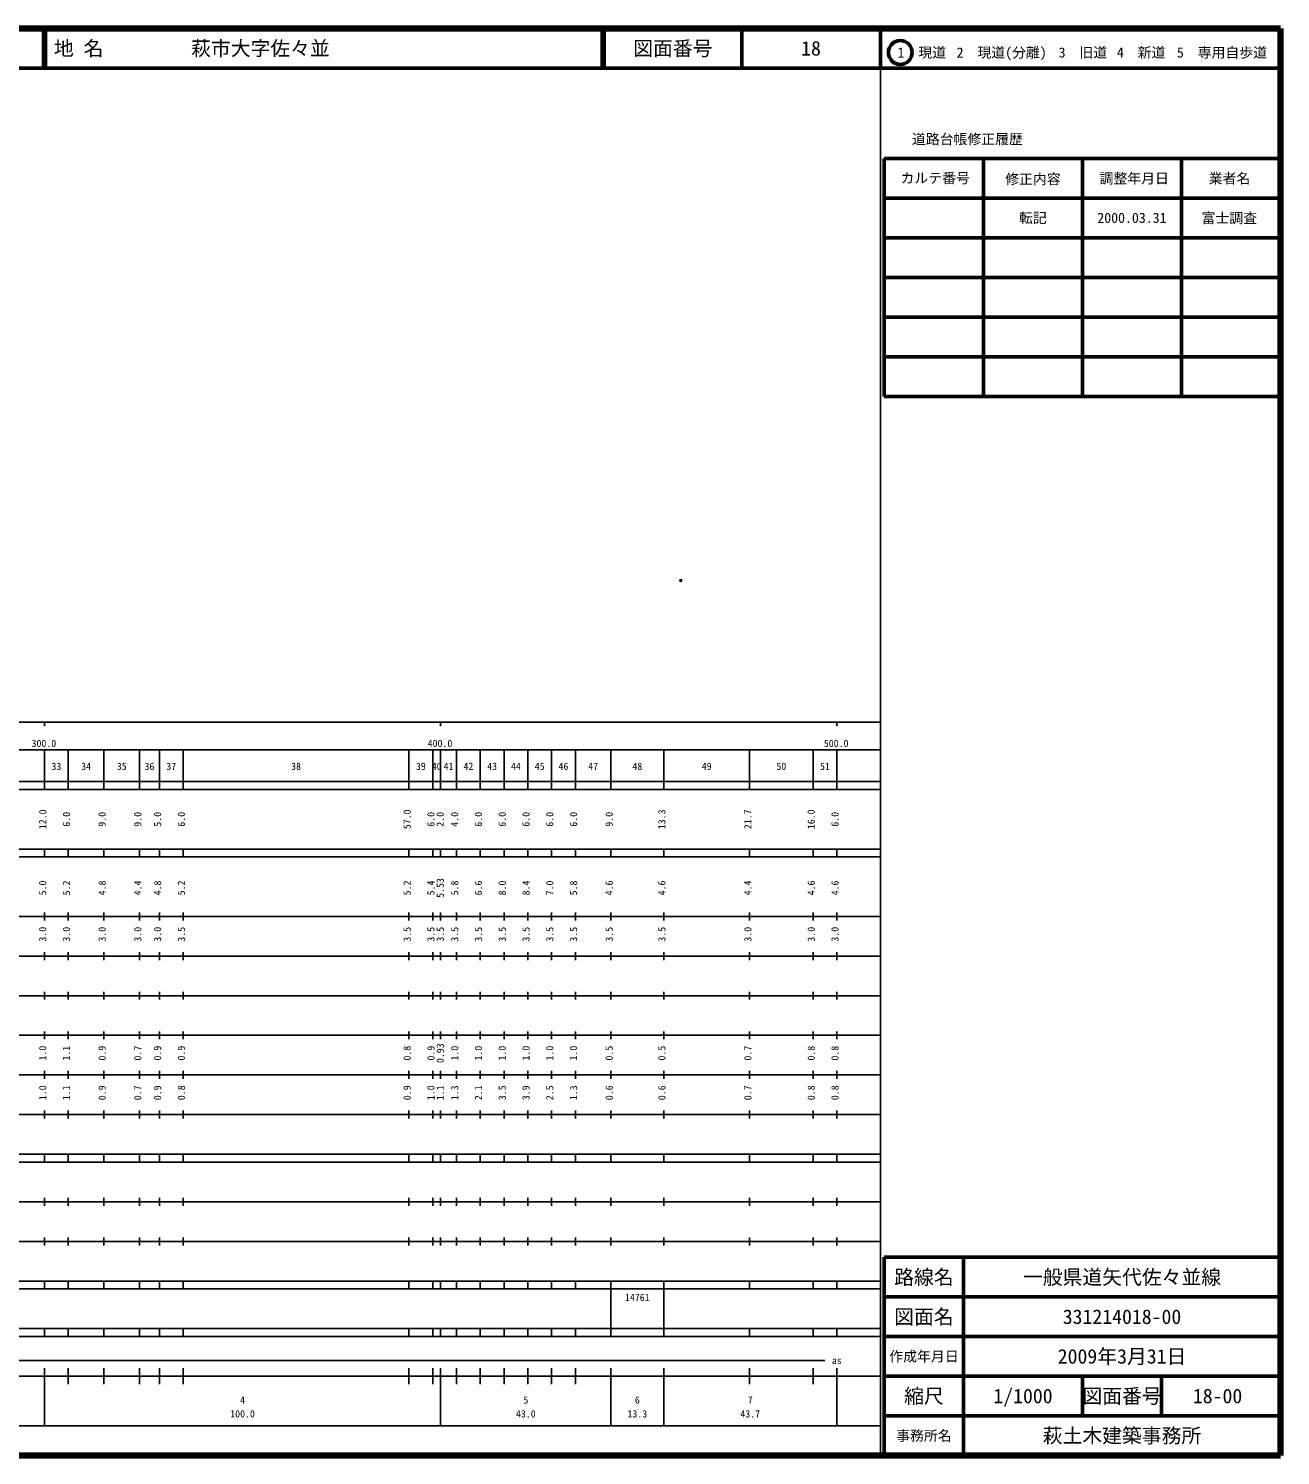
# Model space of a CAD drawing. Units: millimetres on the paper. Extents: x 40 to 680, y 20 to 380.
# Drawn here: x 364 to 680, y 20 to 380 of the extents above; entities that cross this region are included whole.
import ezdxf
from ezdxf.enums import TextEntityAlignment as Align

# ---------------------------------------------------------------- set-up
doc = ezdxf.new("R2010")
doc.units = ezdxf.units.MM
doc.header["$PDMODE"] = 32
doc.header["$PDSIZE"] = 0.5
doc.layers.add('M-OTRS', color=6, linetype='Continuous')
doc.layers.add('M-TTL-TXT', color=7, linetype='Continuous')
for name, color, linetype, lineweight in [('M-TTL', 2, 'Continuous', 140), ('M-TTL-BAND', 7, 'Continuous', 25), ('M-TTL-FRAM', 2, 'Continuous', 50), ('M-TTL-LINE', 7, 'Continuous', 50)]:
    doc.layers.add(name, color=color, linetype=linetype, lineweight=lineweight)
doc.styles.add('ＭＳ ゴシック', font='')
doc.styles.get('ＭＳ ゴシック').set_extended_font_data('MS Gothic')

msp = doc.modelspace()

# ---------------------------------------------------------------- linework, layer by layer
at = {"layer": 'M-OTRS'}
msp.add_point((528.599, 240.772), dxfattribs=at)
at = {"layer": 'M-TTL'}
for p, q in [((680, 380), (40, 380)), ((680, 20), (680, 380)), ((40, 20), (680, 20))]:
    msp.add_line(p, q, dxfattribs=at)
at = {"layer": 'M-TTL-BAND'}
for p, q in [((579, 20), (579, 370)), ((40, 205), (579, 205)), ((368, 205), (368, 204)), ((468, 205), (468, 204)), ((568, 205), (568, 204)), ((68, 198), (579, 198)), ((368, 188), (368, 198)), ((374, 188), (374, 198)), ((383, 188), (383, 198)), ((392, 188), (392, 198)), ((397, 188), (397, 198)), ((403, 188), (403, 198)), ((460, 188), (460, 198)), ((466, 188), (466, 198)), ((468, 188), (468, 198)), ((472, 188), (472, 198)), ((478, 188), (478, 198)), ((484, 188), (484, 198)), ((490, 188), (490, 198)), ((496, 188), (496, 198)), ((502, 188), (502, 198)), ((511, 188), (511, 198)), ((524.3, 188), (524.3, 198)), ((546, 188), (546, 198)), ((562, 188), (562, 198)), ((568, 188), (568, 198)), ((40, 190), (579, 190)), ((40, 188), (579, 188)), ((40, 173), (579, 173)), ((368, 171), (368, 173)), ((374, 171), (374, 173)), ((383, 171), (383, 173)), ((392, 171), (392, 173)), ((397, 171), (397, 173)), ((403, 171), (403, 173)), ((460, 171), (460, 173)), ((466, 171), (466, 173)), ((468, 171), (468, 173)), ((472, 171), (472, 173)), ((478, 171), (478, 173)), ((484, 171), (484, 173)), ((490, 171), (490, 173)), ((496, 171), (496, 173)), ((502, 171), (502, 173)), ((511, 171), (511, 173)), ((524.3, 171), (524.3, 173)), ((546, 171), (546, 173)), ((562, 171), (562, 173)), ((568, 171), (568, 173)), ((40, 171), (579, 171)), ((40, 156), (579, 156)), ((368, 155), (368, 157)), ((374, 155), (374, 157)), ((383, 155), (383, 157)), ((392, 155), (392, 157)), ((397, 155), (397, 157)), ((403, 155), (403, 157)), ((460, 155), (460, 157)), ((466, 155), (466, 157)), ((468, 155), (468, 157)), ((472, 155), (472, 157)), ((478, 155), (478, 157)), ((484, 155), (484, 157)), ((490, 155), (490, 157)), ((496, 155), (496, 157)), ((502, 155), (502, 157)), ((511, 155), (511, 157)), ((524.3, 155), (524.3, 157)), ((546, 155), (546, 157)), ((562, 155), (562, 157)), ((568, 155), (568, 157)), ((46, 146), (579, 146)), ((368, 145), (368, 147)), ((374, 145), (374, 147)), ((383, 145), (383, 147)), ((392, 145), (392, 147)), ((397, 145), (397, 147)), ((403, 145), (403, 147)), ((460, 145), (460, 147)), ((466, 145), (466, 147)), ((468, 145), (468, 147)), ((472, 145), (472, 147)), ((478, 145), (478, 147)), ((484, 145), (484, 147)), ((490, 145), (490, 147)), ((496, 145), (496, 147)), ((502, 145), (502, 147)), ((511, 145), (511, 147)), ((524.3, 145), (524.3, 147)), ((546, 145), (546, 147)), ((562, 145), (562, 147)), ((568, 145), (568, 147)), ((368, 135), (368, 137)), ((374, 135), (374, 137)), ((383, 135), (383, 137)), ((392, 135), (392, 137)), ((397, 135), (397, 137)), ((403, 135), (403, 137)), ((460, 135), (460, 137)), ((466, 135), (466, 137)), ((468, 135), (468, 137)), ((472, 135), (472, 137)), ((478, 135), (478, 137)), ((484, 135), (484, 137)), ((490, 135), (490, 137)), ((496, 135), (496, 137)), ((502, 135), (502, 137)), ((511, 135), (511, 137)), ((524.3, 135), (524.3, 137)), ((546, 135), (546, 137)), ((562, 135), (562, 137)), ((568, 135), (568, 137)), ((52, 136), (579, 136)), ((46, 126), (579, 126)), ((368, 125), (368, 127)), ((374, 125), (374, 127)), ((383, 125), (383, 127)), ((392, 125), (392, 127)), ((397, 125), (397, 127)), ((403, 125), (403, 127)), ((460, 125), (460, 127)), ((466, 125), (466, 127)), ((468, 125), (468, 127)), ((472, 125), (472, 127)), ((478, 125), (478, 127)), ((484, 125), (484, 127)), ((490, 125), (490, 127)), ((496, 125), (496, 127)), ((502, 125), (502, 127)), ((511, 125), (511, 127)), ((524.3, 125), (524.3, 127)), ((546, 125), (546, 127)), ((562, 125), (562, 127)), ((568, 125), (568, 127)), ((52, 116), (579, 116)), ((368, 115), (368, 117)), ((374, 115), (374, 117)), ((383, 115), (383, 117)), ((392, 115), (392, 117)), ((397, 115), (397, 117)), ((403, 115), (403, 117)), ((460, 115), (460, 117)), ((466, 115), (466, 117)), ((468, 115), (468, 117)), ((472, 115), (472, 117)), ((478, 115), (478, 117)), ((484, 115), (484, 117)), ((490, 115), (490, 117)), ((496, 115), (496, 117)), ((502, 115), (502, 117)), ((511, 115), (511, 117)), ((524.3, 115), (524.3, 117)), ((546, 115), (546, 117)), ((562, 115), (562, 117)), ((568, 115), (568, 117)), ((46, 106), (579, 106)), ((368, 105), (368, 107)), ((374, 105), (374, 107)), ((383, 105), (383, 107)), ((392, 105), (392, 107)), ((397, 105), (397, 107)), ((403, 105), (403, 107)), ((460, 105), (460, 107)), ((466, 105), (466, 107)), ((468, 105), (468, 107)), ((472, 105), (472, 107)), ((478, 105), (478, 107)), ((484, 105), (484, 107)), ((490, 105), (490, 107)), ((496, 105), (496, 107)), ((502, 105), (502, 107)), ((511, 105), (511, 107)), ((524.3, 105), (524.3, 107)), ((546, 105), (546, 107)), ((562, 105), (562, 107)), ((568, 105), (568, 107)), ((40, 96), (579, 96)), ((40, 94), (579, 94)), ((368, 94), (368, 96)), ((374, 94), (374, 96)), ((383, 94), (383, 96)), ((392, 94), (392, 96)), ((397, 94), (397, 96)), ((403, 94), (403, 96)), ((460, 94), (460, 96)), ((466, 94), (466, 96)), ((468, 94), (468, 96)), ((472, 94), (472, 96)), ((478, 94), (478, 96)), ((484, 94), (484, 96)), ((490, 94), (490, 96)), ((496, 94), (496, 96)), ((502, 94), (502, 96)), ((511, 94), (511, 96)), ((524.3, 94), (524.3, 96)), ((546, 94), (546, 96)), ((562, 94), (562, 96)), ((568, 94), (568, 96)), ((49, 84), (579, 84)), ((368, 83), (368, 85)), ((374, 83), (374, 85)), ((383, 83), (383, 85)), ((392, 83), (392, 85)), ((397, 83), (397, 85)), ((403, 83), (403, 85)), ((460, 83), (460, 85)), ((466, 83), (466, 85)), ((468, 83), (468, 85)), ((472, 83), (472, 85)), ((478, 83), (478, 85)), ((484, 83), (484, 85)), ((490, 83), (490, 85)), ((496, 83), (496, 85)), ((502, 83), (502, 85)), ((511, 83), (511, 85)), ((524.3, 83), (524.3, 85)), ((546, 83), (546, 85)), ((562, 83), (562, 85)), ((568, 83), (568, 85)), ((40, 74), (579, 74)), ((368, 73), (368, 75)), ((374, 73), (374, 75)), ((383, 73), (383, 75)), ((392, 73), (392, 75)), ((397, 73), (397, 75)), ((403, 73), (403, 75)), ((460, 73), (460, 75)), ((466, 73), (466, 75)), ((468, 73), (468, 75)), ((472, 73), (472, 75)), ((478, 73), (478, 75)), ((484, 73), (484, 75)), ((490, 73), (490, 75)), ((496, 73), (496, 75)), ((502, 73), (502, 75)), ((511, 73), (511, 75)), ((524.3, 73), (524.3, 75)), ((546, 73), (546, 75)), ((562, 73), (562, 75)), ((568, 73), (568, 75)), ((40, 64), (579, 64)), ((40, 62), (579, 62)), ((368, 62), (368, 64)), ((374, 62), (374, 64)), ((383, 62), (383, 64)), ((392, 62), (392, 64)), ((397, 62), (397, 64)), ((403, 62), (403, 64)), ((460, 62), (460, 64)), ((466, 62), (466, 64)), ((468, 62), (468, 64)), ((472, 62), (472, 64)), ((478, 62), (478, 64)), ((484, 62), (484, 64)), ((490, 62), (490, 64)), ((496, 62), (496, 64)), ((502, 62), (502, 64)), ((511, 62), (511, 64)), ((511, 52), (511, 62)), ((524.3, 62), (524.3, 64)), ((524.3, 52), (524.3, 62)), ((546, 62), (546, 64)), ((562, 62), (562, 64)), ((568, 62), (568, 64)), ((40, 52), (579, 52)), ((368, 50), (368, 52)), ((374, 50), (374, 52)), ((383, 50), (383, 52)), ((392, 50), (392, 52)), ((397, 50), (397, 52)), ((403, 50), (403, 52)), ((460, 50), (460, 52)), ((466, 50), (466, 52)), ((468, 50), (468, 52)), ((472, 50), (472, 52)), ((478, 50), (478, 52)), ((484, 50), (484, 52)), ((490, 50), (490, 52)), ((496, 50), (496, 52)), ((502, 50), (502, 52)), ((511, 50), (511, 52)), ((524.3, 50), (524.3, 52)), ((546, 50), (546, 52)), ((562, 50), (562, 52)), ((568, 50), (568, 52)), ((40, 50), (579, 50)), ((71, 44), (565, 44)), ((40, 40), (579, 40)), ((368, 27.5), (368, 42)), ((374, 38), (374, 42)), ((383, 38), (383, 42)), ((392, 38), (392, 42)), ((397, 38), (397, 42)), ((403, 38), (403, 42)), ((460, 38), (460, 42)), ((466, 38), (466, 42)), ((468, 27.5), (468, 42)), ((472, 38), (472, 42)), ((478, 38), (478, 42)), ((484, 38), (484, 42)), ((490, 38), (490, 42)), ((496, 38), (496, 42)), ((502, 38), (502, 42)), ((511, 27.5), (511, 42)), ((524.3, 27.5), (524.3, 42)), ((546, 38), (546, 42)), ((562, 38), (562, 42)), ((568, 27.5), (568, 42)), ((68, 27.5), (579, 27.5))]:
    msp.add_line(p, q, dxfattribs=at)
at = {"layer": 'M-TTL-FRAM'}
for p, q in [((580, 347.197), (580, 287.197)), ((580, 347.197), (680, 347.197)), ((580, 287.197), (680, 287.197)), ((680, 70), (580, 70)), ((580, 70), (580, 20))]:
    msp.add_line(p, q, dxfattribs=at)
at = {"layer": 'M-TTL-LINE'}
for p, q in [((367.75, 380), (367.75, 370)), ((368.25, 380), (368.25, 370)), ((508.747, 380), (508.747, 370)), ((509.247, 380), (509.247, 370)), ((543.997, 380), (543.997, 370)), ((579, 380), (579, 370)), ((40, 370), (680, 370)), ((605, 347.197), (605, 287.197)), ((630, 347.197), (630, 287.197)), ((655, 347.197), (655, 287.197)), ((580, 337.197), (680, 337.197)), ((580, 327.197), (680, 327.197)), ((580, 317.197), (680, 317.197)), ((580, 307.197), (680, 307.197)), ((580, 297.197), (680, 297.197)), ((600, 70), (600, 20)), ((680, 60), (580, 60)), ((680, 50), (580, 50)), ((680, 40), (580, 40)), ((630, 40), (630, 30)), ((650, 40), (650, 30)), ((680, 30), (580, 30))]:
    msp.add_line(p, q, dxfattribs=at)
msp.add_circle((584.031, 373.958), 3, dxfattribs=at)

# ---------------------------------------------------------------- texts
at = {"layer": 'M-TTL-BAND', "style": 'ＭＳ ゴシック'}
for s, p in [('300.0', (367.844, 198.195)), ('400.0', (467.844, 198.195)), ('500.0', (567.844, 198.195)), ('33', (371, 192.405)), ('34', (378.5, 192.405)), ('35', (387.5, 192.405)), ('36', (394.5, 192.405)), ('37', (400, 192.405)), ('38', (431.5, 192.405)), ('39', (463, 192.405)), ('40', (467, 192.405)), ('41', (470, 192.405)), ('42', (475, 192.405)), ('43', (481, 192.405)), ('44', (487, 192.405)), ('45', (493, 192.405)), ('46', (499, 192.405)), ('47', (506.5, 192.405)), ('48', (517.65, 192.405)), ('49', (535.15, 192.405)), ('50', (554, 192.405)), ('51', (565, 192.405)), ('as', (568, 42.5)), ('4', (418, 32.523)), ('5', (489.5, 32.523)), ('6', (517.65, 32.523)), ('7', (546.15, 32.523)), ('100.0', (418, 29.033)), ('43.0', (489.5, 29.033)), ('13.3', (517.65, 29.033)), ('43.7', (546.15, 29.033))]:
    msp.add_text(s, height=1.833, dxfattribs=at).set_placement(p, align=Align.BOTTOM_CENTER)
for s, p in [('12.0', (369, 180.5)), ('6.0', (375, 180.5)), ('9.0', (384, 180.5)), ('9.0', (393, 180.5)), ('5.0', (398, 180.5)), ('6.0', (404, 180.5)), ('57.0', (461, 180.5)), ('6.0', (467, 180.5)), ('2.0', (469.348, 180.5)), ('4.0', (473, 180.5)), ('6.0', (479, 180.5)), ('6.0', (485, 180.5)), ('6.0', (491, 180.5)), ('6.0', (497, 180.5)), ('6.0', (503, 180.5)), ('9.0', (512, 180.5)), ('13.3', (525.3, 180.5)), ('21.7', (547, 180.5)), ('16.0', (563, 180.5)), ('6.0', (569, 180.5)), ('5.0', (369, 163.174)), ('5.2', (375, 163.174)), ('4.8', (384, 163.174)), ('4.4', (393, 163.174)), ('4.8', (398, 163.174)), ('5.2', (404, 163.174)), ('5.2', (461, 163.174)), ('5.4', (467, 163.174)), ('5.53', (469.348, 163.174)), ('5.8', (473, 163.174)), ('6.6', (479, 163.174)), ('8.0', (485, 163.174)), ('8.4', (491, 163.174)), ('7.0', (497, 163.174)), ('5.8', (503, 163.174)), ('4.6', (512, 163.174)), ('4.6', (525.3, 163.174)), ('4.4', (547, 163.174)), ('4.6', (563, 163.174)), ('4.6', (569, 163.174)), ('3.0', (369, 151.5)), ('3.0', (375, 151.5)), ('3.0', (384, 151.5)), ('3.0', (393, 151.5)), ('3.0', (398, 151.5)), ('3.5', (404, 151.5)), ('3.5', (461, 151.5)), ('3.5', (467, 151.5)), ('3.5', (469.348, 151.5)), ('3.5', (473, 151.5)), ('3.5', (479, 151.5)), ('3.5', (485, 151.5)), ('3.5', (491, 151.5)), ('3.5', (497, 151.5)), ('3.5', (503, 151.5)), ('3.5', (512, 151.5)), ('3.5', (525.3, 151.5)), ('3.0', (547, 151.5)), ('3.0', (563, 151.5)), ('3.0', (569, 151.5)), ('1.0', (369, 121.5)), ('1.1', (375, 121.5)), ('0.9', (384, 121.5)), ('0.7', (393, 121.5)), ('0.9', (398, 121.5)), ('0.9', (404, 121.5)), ('0.8', (461, 121.5)), ('0.9', (467, 121.5)), ('0.93', (469.348, 121.5)), ('1.0', (473, 121.5)), ('1.0', (479, 121.5)), ('1.0', (485, 121.5)), ('1.0', (491, 121.5)), ('1.0', (497, 121.5)), ('1.0', (503, 121.5)), ('0.5', (512, 121.5)), ('0.5', (525.3, 121.5)), ('0.7', (547, 121.5)), ('0.8', (563, 121.5)), ('0.8', (569, 121.5)), ('1.0', (369, 111.5)), ('1.1', (375, 111.5)), ('0.9', (384, 111.5)), ('0.7', (393, 111.5)), ('0.9', (398, 111.5)), ('0.8', (404, 111.5)), ('0.9', (461, 111.5)), ('1.0', (467, 111.5)), ('1.1', (469.348, 111.5)), ('1.3', (473, 111.5)), ('2.1', (479, 111.5)), ('3.5', (485, 111.5)), ('3.9', (491, 111.5)), ('2.5', (497, 111.5)), ('1.3', (503, 111.5)), ('0.6', (512, 111.5)), ('0.6', (525.3, 111.5)), ('0.7', (547, 111.5)), ('0.8', (563, 111.5)), ('0.8', (569, 111.5))]:
    msp.add_text(s, height=1.833, rotation=90, dxfattribs=at).set_placement(p, align=Align.BOTTOM_CENTER)
msp.add_text('14761', height=1.833, dxfattribs=at).set_placement((514.525, 58.405), align=Align.BOTTOM_LEFT)
at = {"layer": 'M-TTL-TXT', "style": 'ＭＳ ゴシック'}
for s, p in [('地 名', (370.38, 375)), ('萩市大字佐々並', (405.024, 375))]:
    msp.add_text(s, height=3.666, dxfattribs=at).set_placement(p, align=Align.MIDDLE_LEFT)
for s, height, p in [('図面番号', 3.666, (526.622, 375)), ('18', 3.666, (561.497, 375)), ('1\u3000現道', 2.566, (589.448, 373.958)), ('2\u3000現道(分離)', 2.566, (609.619, 373.958)), ('3\u3000旧道', 2.566, (630.121, 373.958)), ('4\u3000新道', 2.566, (644.824, 373.958)), ('5\u3000専用自歩道', 2.566, (665.228, 373.958)), ('道路台帳修正履歴', 2.566, (600.968, 352.113)), ('カルテ番号', 2.566, (592.839, 342.277)), ('修正内容', 2.566, (617.509, 342.023)), ('調整年月日', 2.566, (643.089, 342.197)), ('業者名', 2.566, (667.134, 342.197)), ('転記', 2.566, (617.5, 332.245)), ('2000.03.31', 2.566, (642.5, 332.245)), ('富士調査', 2.566, (667.077, 332.189)), ('路線名', 3.666, (590, 65)), ('路線名', 3.666, (590, 65)), ('一般県道矢代佐々並線', 3.666, (640, 65)), ('図面名', 3.666, (590, 55)), ('図面名', 3.666, (590, 55)), ('331214018-00', 3.666, (640, 55)), ('2009年3月31日', 3.666, (640, 45)), ('作成年月日', 2.566, (590, 45)), ('作成年月日', 2.566, (590, 45)), ('縮尺', 3.666, (590, 35)), ('縮尺', 3.666, (590, 35)), ('1/1000', 3.666, (615, 35)), ('図面番号', 3.666, (640, 35)), ('図面番号', 3.666, (640, 35)), ('18-00', 3.666, (664.125, 35)), ('事務所名', 2.566, (590, 25)), ('事務所名', 2.566, (590, 25)), ('萩土木建築事務所', 3.666, (640, 25))]:
    msp.add_text(s, height=height, dxfattribs=at).set_placement(p, align=Align.MIDDLE_CENTER)

doc.saveas('drawing.dxf')
